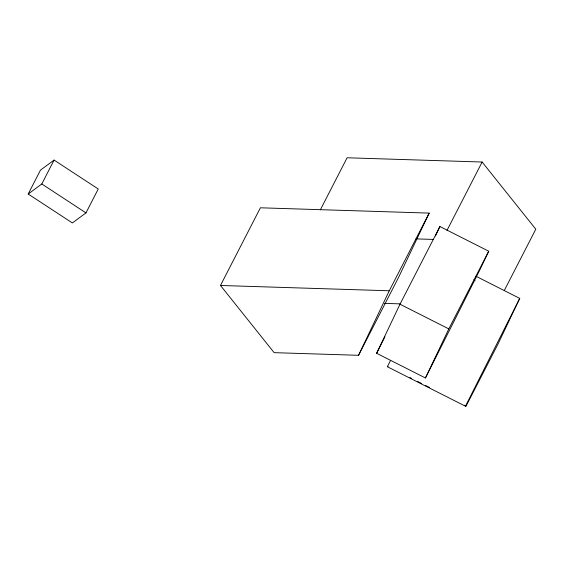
<?xml version="1.0" encoding="UTF-8"?>
<svg xmlns="http://www.w3.org/2000/svg" width="564" height="564" viewBox="0 0 564 564"><rect width="100%" height="100%" fill="white"/><g stroke="black" fill="none" stroke-linecap="round" stroke-linejoin="round"><path stroke-width="0.85" d="M358.535 355.306L389.266 290.777L429.19 213.1L260.399 207.792L220.475 285.476L274.139 352.655L358.535 355.306L398.459 277.622L429.19 213.1M376.625 353.29L399.996 304.215L439.92 226.531L488.734 251.22L479.717 270.149L425.439 377.972L376.625 353.29L384.944 336.757M435.415 235.999L439.92 226.531M425.439 377.972L448.81 328.904L488.734 251.22M476.002 276.275L519.733 298.398L498.019 343.998L466.146 406.009L465.455 406.221L387.355 366.72L390.528 360.424M465.455 406.221L519.733 298.398M28.2 194.023L40.481 170.117L54.081 160.07L98.249 188.996L85.968 212.896L72.368 222.949L28.2 194.023L41.799 183.97L54.081 160.07M320.359 209.822L347.107 157.779L482.135 162.023L535.8 229.196L504.258 290.566M447.005 230.38L482.135 162.023M387.355 366.72L388.046 366.508M415.908 238.875L433.448 239.425M220.475 285.476L389.266 290.777M384.521 303.383L400.299 303.876M399.996 304.215L448.81 328.904M409.915 377.57L411.48 378.359M417.727 381.525L421.632 383.499M425.538 385.473L429.437 387.447M464.581 405.22L466.146 406.009M41.799 183.97L85.968 212.896M473.971 279.462L475.071 280.83"/></g></svg>
